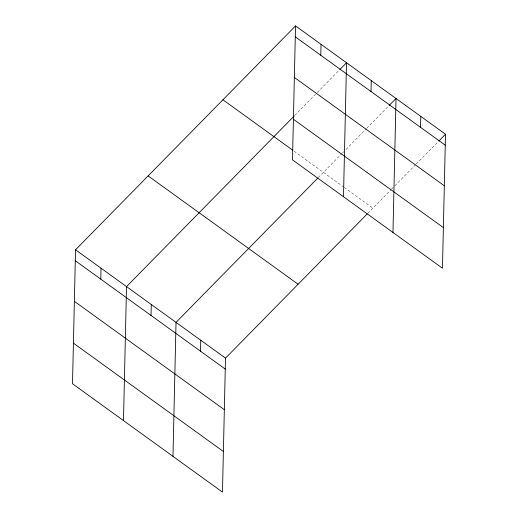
<?xml version="1.0" encoding="UTF-8"?>
<svg xmlns="http://www.w3.org/2000/svg" width="518" height="518" viewBox="0 0 518 518"><rect width="100%" height="100%" fill="white"/><g stroke="black" fill="none" stroke-linecap="round" stroke-linejoin="round"><path stroke-width="0.39" stroke-dasharray="2.59 1.94" d="M294.748 115.43L316.692 93.091M317.256 92.521L339.206 70.183M318.311 177.564L341.984 153.47M342.547 152.901L343.674 151.755M345.927 149.462L366.181 128.846M366.744 128.27L388.694 105.937M367.806 213.312L390.909 189.795M391.472 189.225L394.289 186.363M394.852 185.787L415.676 164.594M416.232 164.025L438.183 141.686M294.107 151.204L343.602 186.953M344.25 187.425L372.902 208.126"/><path stroke-width="0.78" d="M295.532 25.9L292.489 159.874L442.456 268.22L445.499 134.246L295.532 25.9L75.544 249.78L72.501 383.754L222.468 492.1L225.511 358.126L367.236 213.889M100.79 279.15L101.036 268.201M123.491 420.597L126.528 286.616L294.185 116M151.029 315.443L151.275 304.493M172.98 456.345L176.023 322.371L317.748 178.14M200.518 351.198L200.764 340.248M320.778 55.264L321.024 44.321M343.479 196.71L346.523 62.736L339.769 69.606M371.017 91.563L371.264 80.614M392.968 232.465L396.011 98.491L389.258 105.361M420.506 127.311L420.752 116.369M438.746 141.116L445.499 134.246M295.279 36.849L445.253 145.189M294.36 77.447L444.327 185.787M293.415 119.276L443.382 227.622M222.934 99.78L292.806 150.259M148.135 175.9L298.109 284.246M75.544 249.78L225.511 358.126M75.291 260.729L225.259 369.075M74.372 301.327L224.339 409.673M73.42 343.156L223.394 451.502"/></g></svg>
